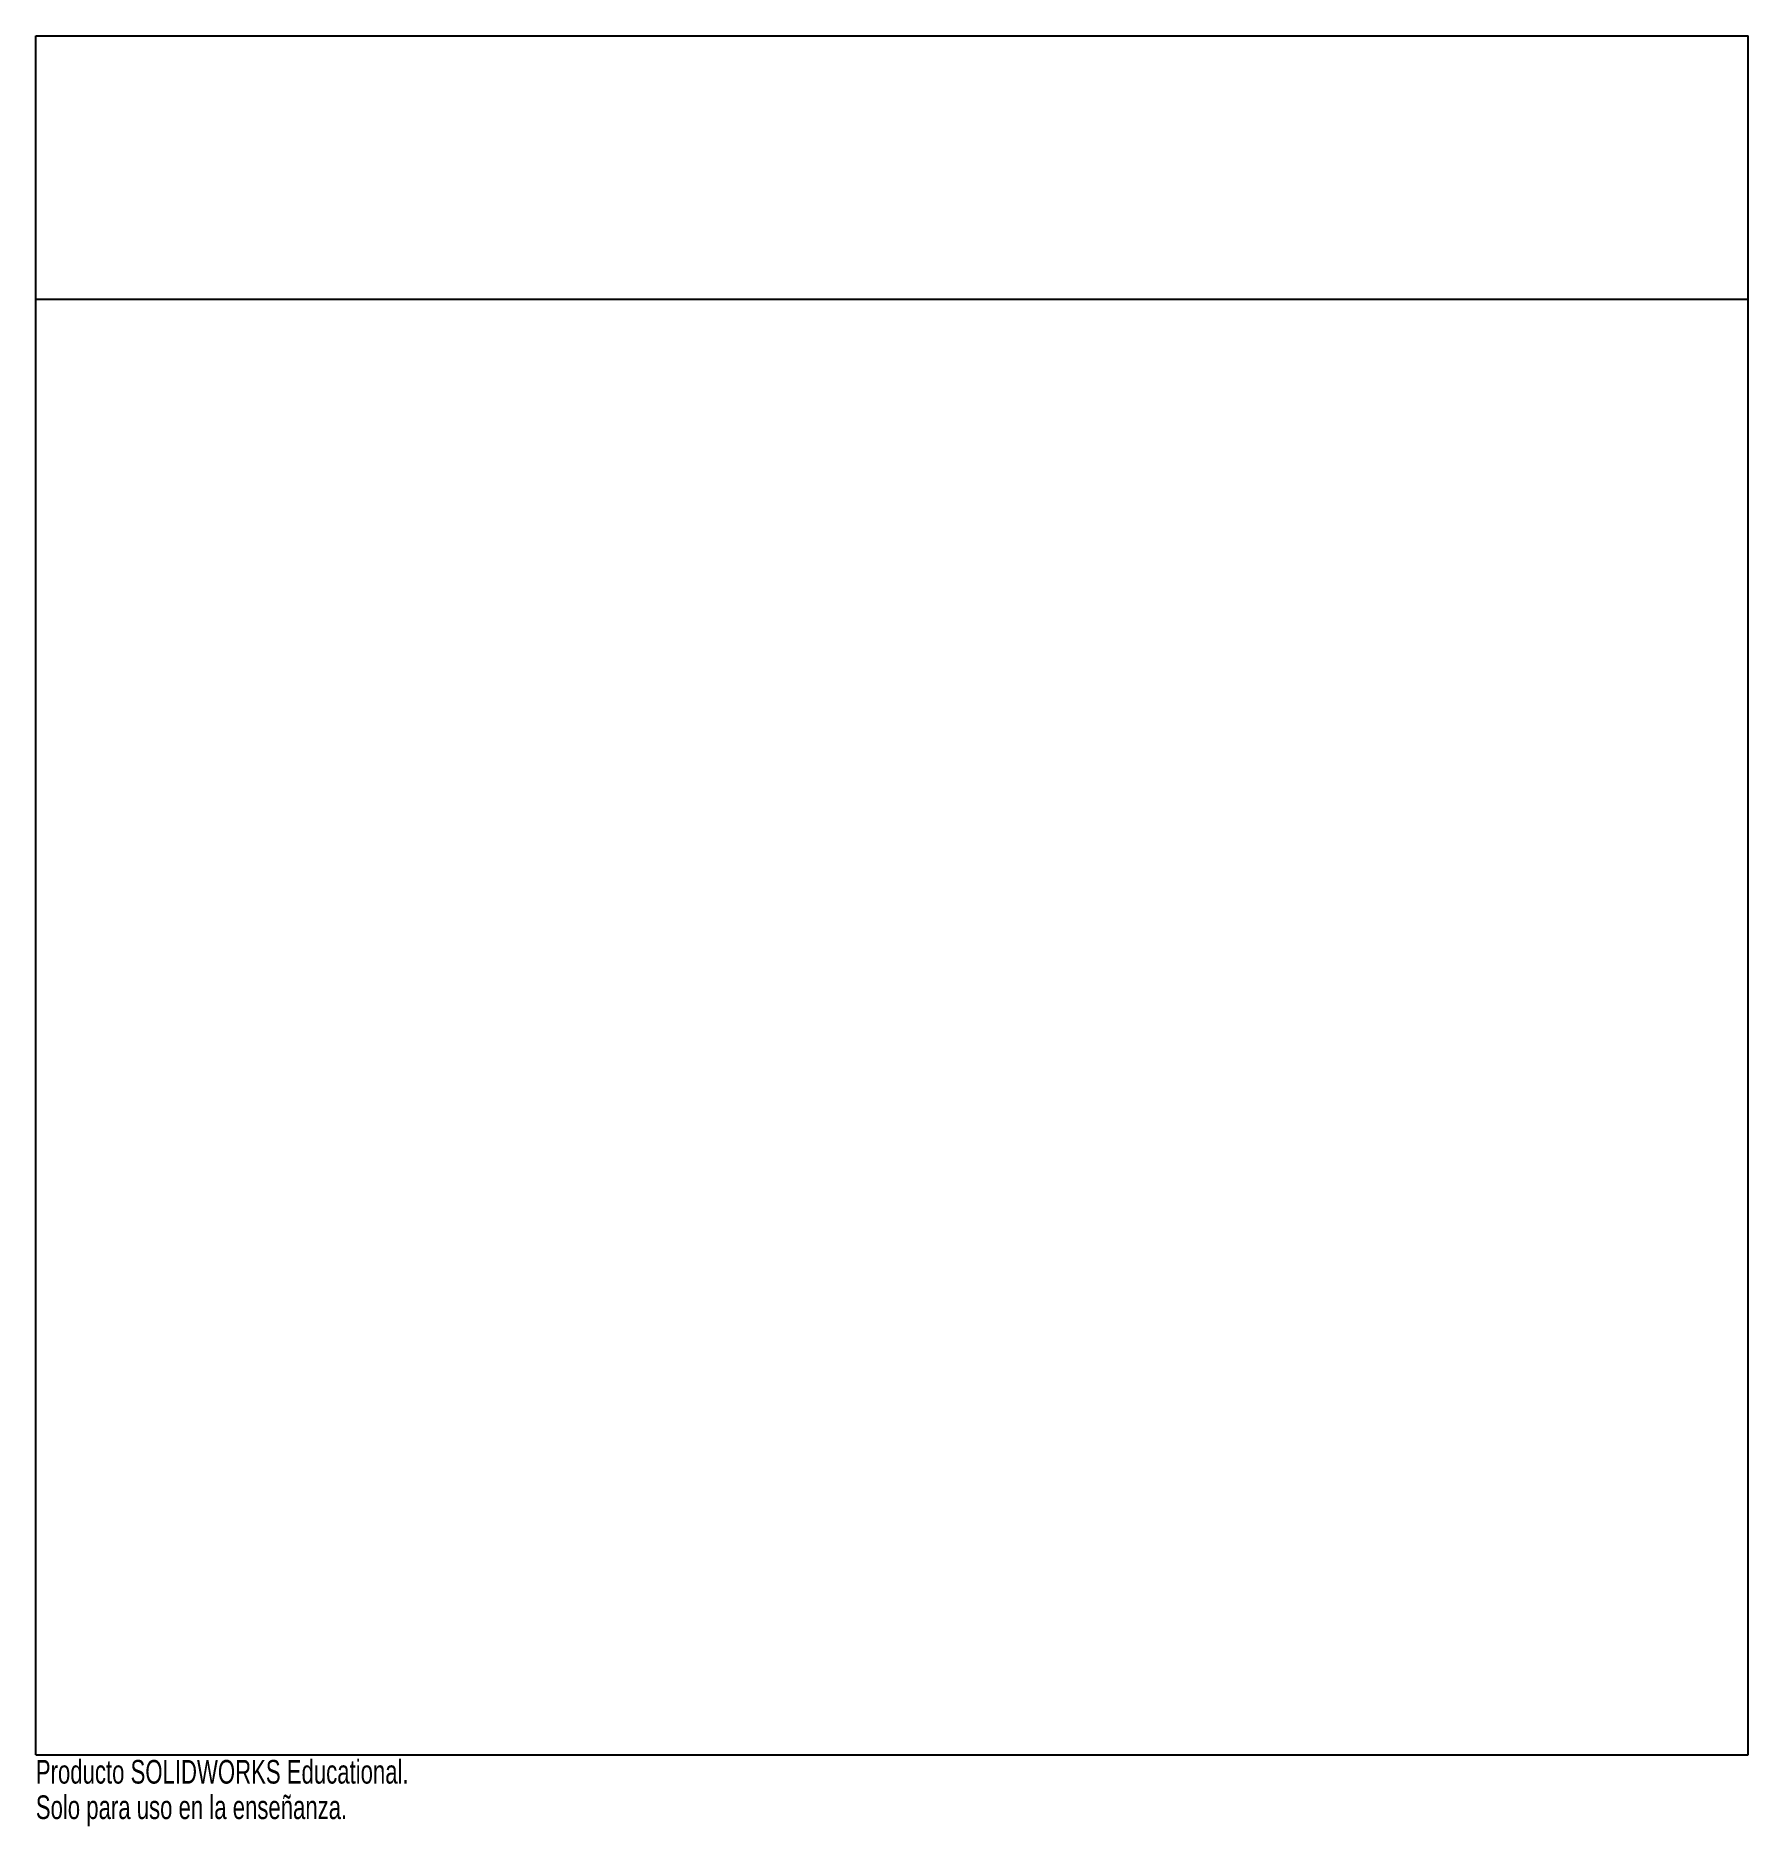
# Paper-space layout '_Derecha' of a CAD drawing. Header units: millimetres. Extents: x -35 to 0, y -1.5 to 35.1.
import ezdxf

# ---------------------------------------------------------------- set-up
doc = ezdxf.new("R2010")
doc.units = ezdxf.units.MM
doc.styles.add('SLDTEXTSTYLE0', font='TXT', dxfattribs={"width": 0.7})

psp = doc.layouts.new('_Derecha')

# ---------------------------------------------------------------- linework, layer by layer
at = {"color": 7, "linetype": 'Continuous', "lineweight": 25}
for p, q in [((-35, 0), (-35, 35.145)), ((-35, 35.145), (0, 35.145)), ((0, 0), (0, 35.145)), ((-35, 29.762), (0, 29.762)), ((-35, 0), (0, 0))]:
    psp.add_line(p, q, dxfattribs=at)

# ---------------------------------------------------------------- texts
at = {"color": 7, "linetype": 'Continuous', "char_height": 0.48336, "attachment_point": 1, "style": 'SLDTEXTSTYLE0'}
for s, insert in [('Producto SOLIDWORKS Educational.', (-35, -0.102)), ('Solo para uso en la enseñanza.', (-35, -0.827))]:
    psp.add_mtext(s, dxfattribs=dict(at, insert=insert))

doc.saveas('drawing.dxf')
